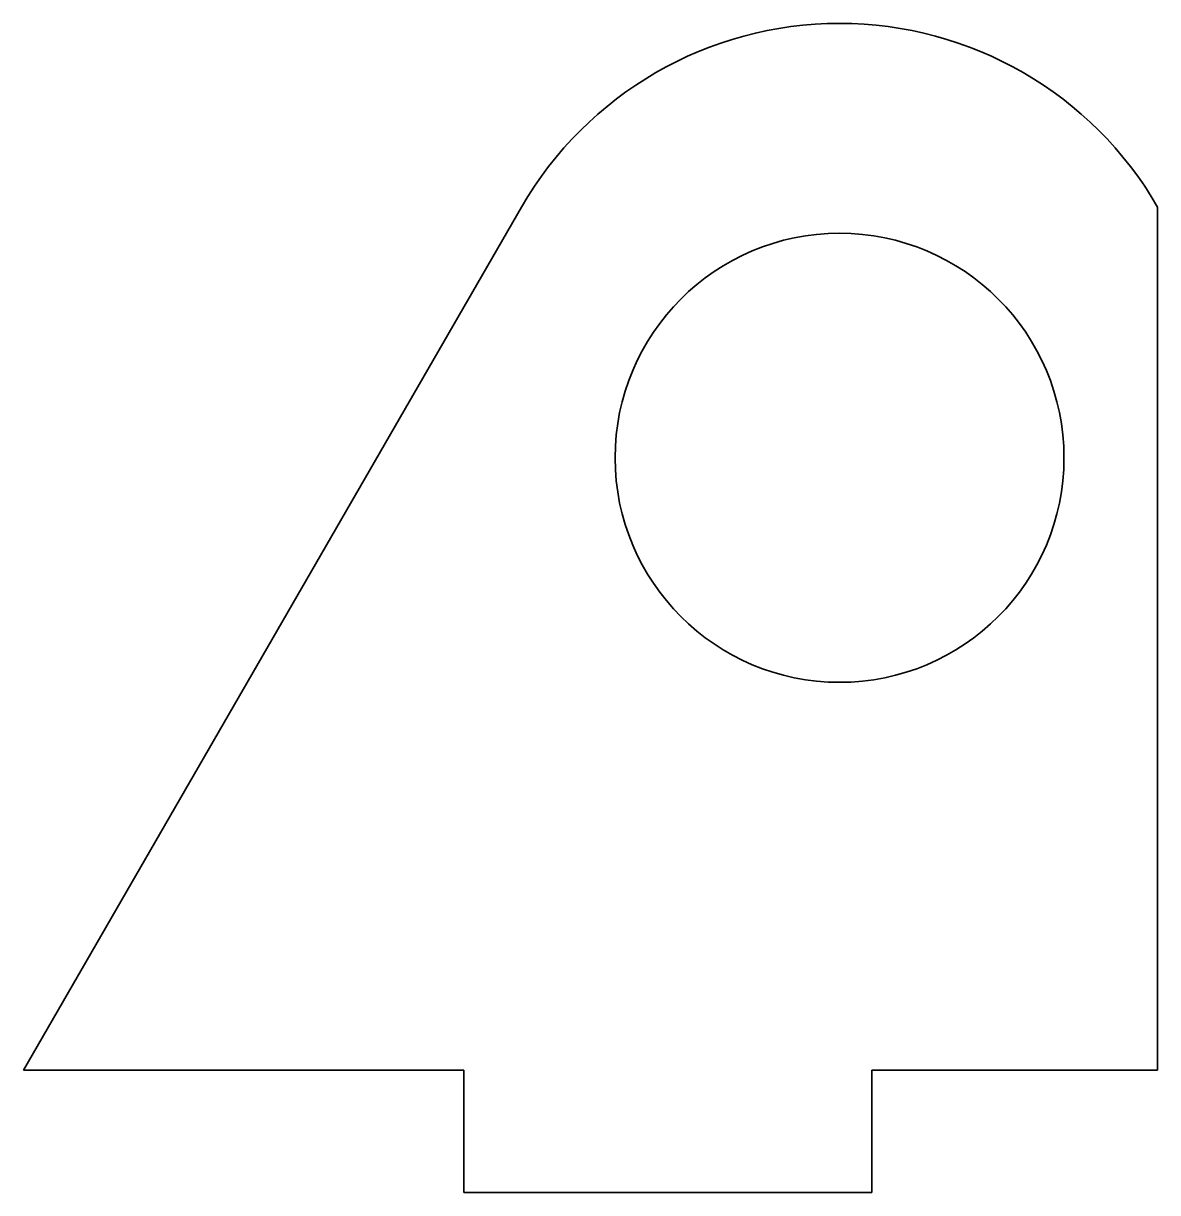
# Model space of a CAD drawing. Header units: inches. Extents: x 0 to 27.8, y 0 to 28.6.
import ezdxf

# ---------------------------------------------------------------- set-up
doc = ezdxf.new("R2010")
doc.units = ezdxf.units.IN
doc.header["$MEASUREMENT"] = 0
doc.layers.add('SIMUMAK Visible (ISO)', color=7, linetype='Continuous', lineweight=35)

# ---------------------------------------------------------------- blocks, each defined once
blk = doc.blocks.new('SMB-01-SAH-01_Sheet_9_SMB-01-SAH-01')
at = {"layer": 'SIMUMAK Visible (ISO)'}
for p, q in [((-1.691, 9.821), (-13.897, -11.321)), ((13.897, -11.321), (13.897, 9.821)), ((-13.897, -11.321), (-3.103, -11.321)), ((-3.103, -11.321), (-3.103, -14.321)), ((6.897, -11.321), (13.897, -11.321)), ((6.897, -14.321), (6.897, -11.321)), ((-3.103, -14.321), (6.897, -14.321))]:
    blk.add_line(p, q, dxfattribs=at)
blk.add_circle((6.103, 3.679), 5.5, dxfattribs=at)
blk.add_arc((6.103, 5.321), 9, 30, 150, dxfattribs=at)

msp = doc.modelspace()

# ---------------------------------------------------------------- block references
msp.add_blockref('SMB-01-SAH-01_Sheet_9_SMB-01-SAH-01', (13.897, 14.321))

doc.saveas('drawing.dxf')
